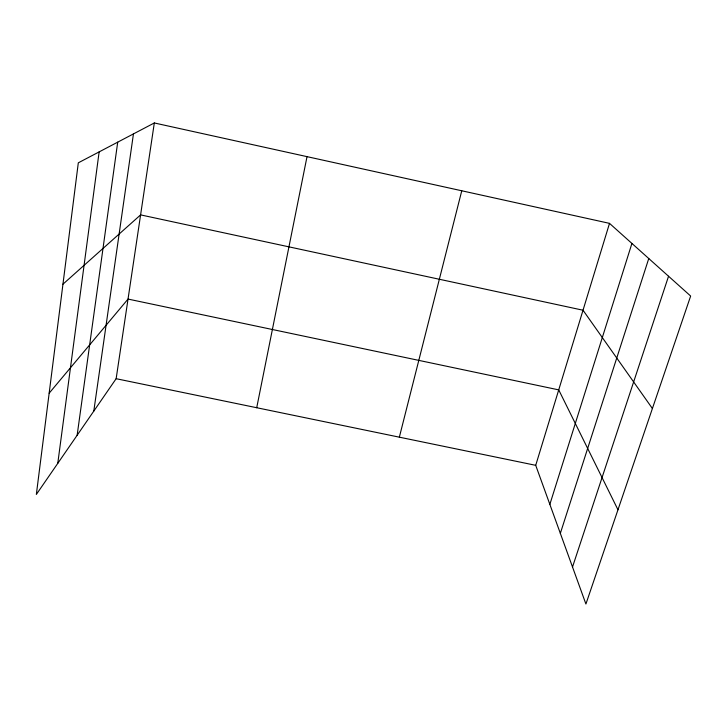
<?xml version="1.0" encoding="UTF-8"?>
<svg xmlns="http://www.w3.org/2000/svg" width="727" height="727" viewBox="0 0 727 727"><rect width="100%" height="100%" fill="white"/><g stroke="black" fill="none" stroke-linecap="round" stroke-linejoin="round"><path stroke-width="1.09" d="M57.769 463.372L99.136 151.898M77.144 435.264L117.71 142.156M93.792 411.128L133.45 133.904M154.315 122.963L78.307 162.821L36.35 494.433L116.147 378.703L154.315 122.963L609.508 223.362L690.65 296.034L585.917 604.037L535.717 465.325L609.508 223.362M256.713 407.729L307.021 156.641M399.35 437.172L461.763 190.774M549.848 504.393L631.917 243.427M560.335 533.364L648.766 258.512M572.512 566.996L668.549 276.242M49.163 393.189L128.034 299.07L558.727 389.881L617.968 509.772M62.949 284.193L140.602 214.883L583.018 310.22L652.401 408.519M116.147 378.703L535.717 465.325"/></g></svg>
